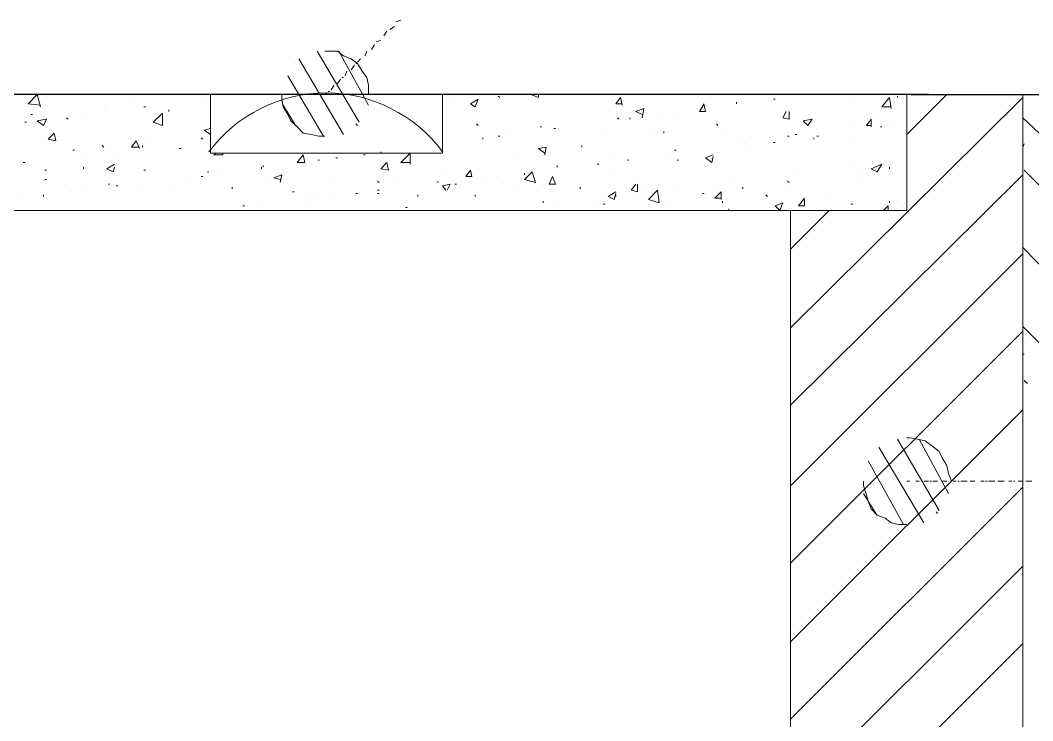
# Model space of a CAD drawing. Header units: millimetres. Extents: x 3240 to 3412, y 1366 to 1426.
# Drawn here: x 3297.385 to 3299.55, y 1379.694 to 1381.192 of the extents above; entities that cross this region are included whole.
import ezdxf

# ---------------------------------------------------------------- set-up
doc = ezdxf.new("R2010")
doc.units = ezdxf.units.MM

msp = doc.modelspace()

# ---------------------------------------------------------------- linework, layer by layer
at = {"color": 7, "linetype": 'Continuous', "lineweight": 5, "true_color": 0x000007}
for points in [[(3298.1758, 1381.1726), (3298.1857, 1381.1792), (3298.1857, 1381.1792)], [(3298.189, 1381.1891), (3298.1989, 1381.1924), (3298.1989, 1381.1924)], [(3298.1625, 1381.1594), (3298.1692, 1381.1693), (3298.1692, 1381.1693)], [(3298.1361, 1381.1296), (3298.1427, 1381.1395), (3298.1427, 1381.1395)], [(3298.146, 1381.1461), (3298.1559, 1381.1494), (3298.1559, 1381.1494)], [(3298.0765, 1380.9477), (3297.9806, 1381.1097), (3297.9806, 1381.1097)], [(3298.1096, 1380.9741), (3298.0203, 1381.1263), (3298.0203, 1381.1263)], [(3298.1295, 1381.0337), (3298.1295, 1381.0535), (3298.1262, 1381.07), (3298.1162, 1381.0833), (3298.1063, 1381.0998), (3298.0931, 1381.1097), (3298.0765, 1381.1164), (3298.0633, 1381.1263), (3298.0402, 1381.1263), (3298.0368, 1381.1263)], [(3298.1295, 1381.0105), (3298.0666, 1381.1263), (3298.0666, 1381.1263)], [(3298.1063, 1381.1031), (3298.1129, 1381.1097), (3298.1129, 1381.1097)], [(3298.1228, 1381.1164), (3298.1262, 1381.1263), (3298.1262, 1381.1263)], [(3298.0931, 1381.0866), (3298.0997, 1381.0965), (3298.0997, 1381.0965)], [(3298.1063, 1381.0998), (3298.103, 1381.0998), (3298.103, 1381.0998)], [(3298.0335, 1380.9443), (3297.9575, 1381.0734), (3297.9575, 1381.0734)], [(3298.0633, 1381.0568), (3298.0699, 1381.0667), (3298.0699, 1381.0667)], [(3298.0765, 1381.07), (3298.0732, 1381.07), (3298.0732, 1381.07)], [(3298.0798, 1381.0734), (3298.0832, 1381.0833), (3298.0832, 1381.0833)], [(3298.0501, 1381.0436), (3298.0567, 1381.0535), (3298.0567, 1381.0535)], [(3297.4018, 1381.0138), (3297.4216, 1381.0337), (3297.4216, 1381.0337)], [(3297.4282, 1381.0072), (3297.4216, 1381.0337), (3297.4216, 1381.0337)], [(3297.9442, 1381.0337), (3297.9442, 1381.0237), (3297.9475, 1381.0072), (3297.9575, 1380.9907), (3297.9641, 1380.9774), (3297.9773, 1380.9642), (3297.9905, 1380.951), (3298.0071, 1380.9477), (3298.0236, 1380.9443), (3298.0368, 1380.9443)], [(3298.0368, 1381.0337), (3298.0402, 1381.037), (3298.0402, 1381.037)], [(3298.0468, 1381.0403), (3298.0435, 1381.0403), (3298.0435, 1381.0403)], [(3298.3478, 1381.0138), (3298.3643, 1381.0237), (3298.3643, 1381.0237)], [(3298.3577, 1381.0072), (3298.3643, 1381.0237), (3298.3643, 1381.0237)], [(3298.4106, 1381.027), (3298.4073, 1381.0303), (3298.4073, 1381.0303)], [(3298.4768, 1381.0337), (3298.4801, 1381.0337), (3298.4801, 1381.0337)], [(3298.4768, 1381.0337), (3298.4933, 1381.027), (3298.4933, 1381.027)], [(3298.4933, 1381.027), (3298.4933, 1381.0337), (3298.4933, 1381.0337)], [(3298.6587, 1381.0138), (3298.6686, 1381.027), (3298.6686, 1381.027)], [(3298.6719, 1381.0105), (3298.6686, 1381.027), (3298.6686, 1381.027)], [(3298.9994, 1381.0237), (3298.9961, 1381.0237), (3298.9961, 1381.0237)], [(3299.0325, 1380.5342), (3299.5287, 1381.027), (3299.5287, 1381.027)], [(3299.0457, 1381.0337), (3299.0424, 1381.0337), (3299.0424, 1381.0337)], [(3299.2277, 1381.0072), (3299.2442, 1381.027), (3299.2442, 1381.027)], [(3299.2475, 1381.0039), (3299.2442, 1381.027), (3299.2442, 1381.027)], [(3299.2607, 1381.027), (3299.2607, 1381.0303), (3299.2607, 1381.0303)], [(3299.2806, 1380.9477), (3299.3666, 1381.0337), (3299.3666, 1381.0337)], [(3297.4018, 1381.0138), (3297.4282, 1381.0105), (3297.4282, 1381.0105)], [(3297.6531, 1381.0072), (3297.6498, 1381.0072), (3297.6498, 1381.0072)], [(3297.974, 1380.9675), (3297.9475, 1381.0105), (3297.9475, 1381.0105)], [(3298.3478, 1381.0138), (3298.3577, 1381.0072), (3298.3577, 1381.0072)], [(3298.6587, 1381.0138), (3298.6719, 1381.0138), (3298.6719, 1381.0138)], [(3298.7017, 1380.9973), (3298.7183, 1381.0039), (3298.7183, 1381.0039)], [(3298.7149, 1380.984), (3298.7183, 1381.0039), (3298.7183, 1381.0039)], [(3298.8373, 1380.9973), (3298.8473, 1381.0138), (3298.8473, 1381.0138)], [(3298.8506, 1380.9973), (3298.8473, 1381.0105), (3298.8473, 1381.0105)], [(3298.9167, 1381.0138), (3298.9167, 1381.0171), (3298.9167, 1381.0171)], [(3299.2277, 1381.0072), (3299.2475, 1381.0072), (3299.2475, 1381.0072)], [(3297.4117, 1380.9907), (3297.4084, 1380.9907), (3297.4084, 1380.9907)], [(3297.4216, 1380.9774), (3297.4414, 1380.9807), (3297.4414, 1380.9807)], [(3297.4348, 1380.9675), (3297.4414, 1380.9807), (3297.4414, 1380.9807)], [(3297.4878, 1380.9807), (3297.4844, 1380.984), (3297.4844, 1380.984)], [(3297.6697, 1380.9741), (3297.6895, 1380.994), (3297.6895, 1380.994)], [(3297.6895, 1380.9675), (3297.6895, 1380.9907), (3297.6895, 1380.9907)], [(3297.7028, 1380.9973), (3297.7028, 1381.0006), (3297.7028, 1381.0006)], [(3298.6653, 1380.9807), (3298.662, 1380.984), (3298.662, 1380.984)], [(3298.6885, 1380.9807), (3298.6885, 1380.984), (3298.6885, 1380.984)], [(3298.7017, 1380.9973), (3298.7149, 1380.9907), (3298.7149, 1380.9907)], [(3298.8373, 1380.9973), (3298.8506, 1380.9973), (3298.8506, 1380.9973)], [(3299.016, 1380.984), (3299.0226, 1380.9973), (3299.0226, 1380.9973)], [(3299.016, 1380.984), (3299.0292, 1380.9807), (3299.0292, 1380.9807)], [(3299.0292, 1380.9807), (3299.0292, 1380.9973), (3299.0292, 1380.9973)], [(3299.059, 1380.9774), (3299.0788, 1380.9807), (3299.0788, 1380.9807)], [(3299.0689, 1380.9675), (3299.0788, 1380.9807), (3299.0788, 1380.9807)], [(3299.1946, 1380.9675), (3299.2045, 1380.9807), (3299.2045, 1380.9807)], [(3299.2045, 1380.9642), (3299.2045, 1380.9807), (3299.2045, 1380.9807)], [(3299.5882, 1380.9278), (3299.5287, 1380.984), (3299.5287, 1380.984)], [(3297.3984, 1380.9741), (3297.3951, 1380.9741), (3297.3951, 1380.9741)], [(3297.4216, 1380.9774), (3297.4348, 1380.9675), (3297.4348, 1380.9675)], [(3297.6697, 1380.9741), (3297.6895, 1380.9675), (3297.6895, 1380.9675)], [(3297.7788, 1380.9576), (3297.7921, 1380.9609), (3297.7921, 1380.9609)], [(3298.1063, 1380.9675), (3298.103, 1380.9708), (3298.103, 1380.9708)], [(3298.3643, 1380.9675), (3298.361, 1380.9708), (3298.361, 1380.9708)], [(3298.4999, 1380.9642), (3298.4966, 1380.9642), (3298.4966, 1380.9642)], [(3298.5297, 1380.9609), (3298.5264, 1380.9609), (3298.5264, 1380.9609)], [(3298.877, 1380.9675), (3298.8737, 1380.9708), (3298.8737, 1380.9708)], [(3299.059, 1380.9774), (3299.0689, 1380.9675), (3299.0689, 1380.9675)], [(3299.1946, 1380.9675), (3299.2045, 1380.9675), (3299.2045, 1380.9675)], [(3299.2277, 1380.9642), (3299.2243, 1380.9642), (3299.2243, 1380.9642)], [(3297.4448, 1380.9377), (3297.458, 1380.951), (3297.458, 1380.951)], [(3297.4448, 1380.9377), (3297.4613, 1380.9344), (3297.4613, 1380.9344)], [(3297.4613, 1380.9344), (3297.458, 1380.951), (3297.458, 1380.951)], [(3297.7755, 1380.9377), (3297.7722, 1380.941), (3297.7722, 1380.941)], [(3297.7788, 1380.9576), (3297.7921, 1380.9477), (3297.7921, 1380.9477)], [(3298.3742, 1380.9377), (3298.3742, 1380.941), (3298.3742, 1380.941)], [(3298.4106, 1380.9443), (3298.4073, 1380.9443), (3298.4073, 1380.9443)], [(3298.7613, 1380.951), (3298.7613, 1380.9543), (3298.7613, 1380.9543)], [(3299.0292, 1380.9443), (3299.0259, 1380.9443), (3299.0259, 1380.9443)], [(3299.0457, 1380.9477), (3299.0424, 1380.9477), (3299.0424, 1380.9477)], [(3299.0821, 1380.9377), (3299.0821, 1380.941), (3299.0821, 1380.941)], [(3299.092, 1380.9443), (3299.0887, 1380.9443), (3299.0887, 1380.9443)], [(3297.501, 1380.9146), (3297.4977, 1380.9146), (3297.4977, 1380.9146)], [(3297.5638, 1380.9212), (3297.5605, 1380.9245), (3297.5605, 1380.9245)], [(3297.6234, 1380.9212), (3297.6333, 1380.9344), (3297.6333, 1380.9344)], [(3297.6234, 1380.9212), (3297.6399, 1380.9212), (3297.6399, 1380.9212)], [(3297.6399, 1380.9179), (3297.6333, 1380.9344), (3297.6333, 1380.9344)], [(3297.6465, 1380.9212), (3297.6465, 1380.9245), (3297.6465, 1380.9245)], [(3297.7292, 1380.9179), (3297.7259, 1380.9179), (3297.7259, 1380.9179)], [(3298.4933, 1380.9179), (3298.5099, 1380.9212), (3298.5099, 1380.9212)], [(3298.4933, 1380.9179), (3298.5066, 1380.908), (3298.5066, 1380.908)], [(3298.5066, 1380.9047), (3298.5099, 1380.9212), (3298.5099, 1380.9212)], [(3298.5859, 1380.9212), (3298.5859, 1380.9245), (3298.5859, 1380.9245)], [(3298.7877, 1380.9146), (3298.7844, 1380.9146), (3298.7844, 1380.9146)], [(3298.9994, 1380.9311), (3298.9961, 1380.9311), (3298.9961, 1380.9311)], [(3299.5287, 1380.9212), (3299.532, 1380.9278), (3299.532, 1380.9278)], [(3297.7987, 1380.9047), (3297.8053, 1380.908), (3297.8053, 1380.908)], [(3297.7987, 1380.9047), (3297.8185, 1380.9047), (3297.8185, 1380.9047)], [(3297.8185, 1380.9047), (3297.8185, 1380.908), (3297.8185, 1380.908)], [(3297.9773, 1380.8881), (3297.9905, 1380.9047), (3297.9905, 1380.9047)], [(3297.9938, 1380.8881), (3297.9905, 1380.9047), (3297.9905, 1380.9047)], [(3298.0236, 1380.8914), (3298.0236, 1380.8947), (3298.0236, 1380.8947)], [(3298.0633, 1380.898), (3298.06, 1380.898), (3298.06, 1380.898)], [(3298.1228, 1380.9047), (3298.1195, 1380.9047), (3298.1195, 1380.9047)], [(3298.1559, 1380.908), (3298.1559, 1380.9113), (3298.1559, 1380.9113)], [(3298.1989, 1380.8881), (3298.2188, 1380.908), (3298.2188, 1380.908)], [(3298.2188, 1380.8848), (3298.2188, 1380.908), (3298.2188, 1380.908)], [(3298.6852, 1380.8914), (3298.6852, 1380.8947), (3298.6852, 1380.8947)], [(3298.791, 1380.8914), (3298.791, 1380.8947), (3298.791, 1380.8947)], [(3298.8506, 1380.898), (3298.8671, 1380.9047), (3298.8671, 1380.9047)], [(3298.8506, 1380.898), (3298.8638, 1380.8881), (3298.8638, 1380.8881)], [(3298.8638, 1380.8881), (3298.8671, 1380.9013), (3298.8671, 1380.9013)], [(3297.3951, 1380.8881), (3297.3918, 1380.8881), (3297.3918, 1380.8881)], [(3297.4414, 1380.8716), (3297.4381, 1380.8716), (3297.4381, 1380.8716)], [(3297.5208, 1380.8749), (3297.5208, 1380.8782), (3297.5208, 1380.8782)], [(3297.5704, 1380.8749), (3297.587, 1380.8848), (3297.587, 1380.8848)], [(3297.5704, 1380.8749), (3297.5837, 1380.8683), (3297.5837, 1380.8683)], [(3297.5837, 1380.8683), (3297.587, 1380.8782), (3297.587, 1380.8782)], [(3297.6531, 1380.8716), (3297.6498, 1380.8716), (3297.6498, 1380.8716)], [(3297.9012, 1380.8749), (3297.9012, 1380.8782), (3297.9012, 1380.8782)], [(3297.9045, 1380.8782), (3297.9045, 1380.8815), (3297.9045, 1380.8815)], [(3297.9773, 1380.8881), (3297.9938, 1380.8881), (3297.9938, 1380.8881)], [(3298.1559, 1380.8749), (3298.1692, 1380.8881), (3298.1692, 1380.8881)], [(3298.1559, 1380.8749), (3298.1725, 1380.8716), (3298.1725, 1380.8716)], [(3298.1725, 1380.8716), (3298.1692, 1380.8881), (3298.1692, 1380.8881)], [(3298.1989, 1380.8881), (3298.2188, 1380.8881), (3298.2188, 1380.8881)], [(3298.3379, 1380.8583), (3298.3478, 1380.8716), (3298.3478, 1380.8716)], [(3298.3511, 1380.8583), (3298.3478, 1380.8716), (3298.3478, 1380.8716)], [(3298.533, 1380.8782), (3298.533, 1380.8815), (3298.533, 1380.8815)], [(3298.6223, 1380.8848), (3298.619, 1380.8848), (3298.619, 1380.8848)], [(3299.2045, 1380.8749), (3299.2277, 1380.8848), (3299.2277, 1380.8848)], [(3299.2045, 1380.8749), (3299.2177, 1380.8683), (3299.2177, 1380.8683)], [(3299.2177, 1380.8683), (3299.2277, 1380.8848), (3299.2277, 1380.8848)], [(3299.2442, 1380.8749), (3299.2442, 1380.8782), (3299.2442, 1380.8782)], [(3299.7569, 1380.6466), (3299.532, 1380.8716), (3299.532, 1380.8716)], [(3297.4414, 1380.8517), (3297.4381, 1380.8517), (3297.4381, 1380.8517)], [(3297.7755, 1380.8583), (3297.7722, 1380.8583), (3297.7722, 1380.8583)], [(3297.7888, 1380.8683), (3297.7855, 1380.8683), (3297.7855, 1380.8683)], [(3297.9277, 1380.855), (3297.9442, 1380.8617), (3297.9442, 1380.8617)], [(3297.9277, 1380.855), (3297.9409, 1380.8517), (3297.9409, 1380.8517)], [(3297.9409, 1380.8451), (3297.9442, 1380.8617), (3297.9442, 1380.8617)], [(3298.3379, 1380.8583), (3298.3511, 1380.8583), (3298.3511, 1380.8583)], [(3298.4636, 1380.8517), (3298.4801, 1380.8683), (3298.4801, 1380.8683)], [(3298.4636, 1380.8617), (3298.4636, 1380.865), (3298.4636, 1380.865)], [(3298.4636, 1380.8517), (3298.4867, 1380.8451), (3298.4867, 1380.8451)], [(3298.4867, 1380.8451), (3298.4801, 1380.8683), (3298.4801, 1380.8683)], [(3298.5165, 1380.8418), (3298.5231, 1380.8583), (3298.5231, 1380.8583)], [(3298.5297, 1380.8418), (3298.5231, 1380.8583), (3298.5231, 1380.8583)], [(3299.0325, 1380.3688), (3299.5287, 1380.8617), (3299.5287, 1380.8617)], [(3297.5771, 1380.8418), (3297.5738, 1380.8418), (3297.5738, 1380.8418)], [(3297.5936, 1380.8385), (3297.5903, 1380.8385), (3297.5903, 1380.8385)], [(3297.8384, 1380.8319), (3297.8384, 1380.8352), (3297.8384, 1380.8352)], [(3298.1526, 1380.8451), (3298.1493, 1380.8484), (3298.1493, 1380.8484)], [(3298.1526, 1380.8286), (3298.1493, 1380.8286), (3298.1493, 1380.8286)], [(3298.2783, 1380.8451), (3298.2783, 1380.8484), (3298.2783, 1380.8484)], [(3298.2882, 1380.8385), (3298.3048, 1380.8418), (3298.3048, 1380.8418)], [(3298.2882, 1380.8385), (3298.2949, 1380.8286), (3298.2949, 1380.8286)], [(3298.2982, 1380.8286), (3298.3048, 1380.8418), (3298.3048, 1380.8418)], [(3298.318, 1380.8418), (3298.3147, 1380.8418), (3298.3147, 1380.8418)], [(3298.5165, 1380.8418), (3298.5297, 1380.8418), (3298.5297, 1380.8418)], [(3298.5826, 1380.8319), (3298.5826, 1380.8352), (3298.5826, 1380.8352)], [(3298.6918, 1380.8286), (3298.7017, 1380.8418), (3298.7017, 1380.8418)], [(3298.6918, 1380.8286), (3298.705, 1380.8253), (3298.705, 1380.8253)], [(3298.705, 1380.8253), (3298.705, 1380.8418), (3298.705, 1380.8418)], [(3298.7282, 1380.8087), (3298.748, 1380.8286), (3298.748, 1380.8286)], [(3298.7513, 1380.8021), (3298.748, 1380.8286), (3298.748, 1380.8286)], [(3298.93, 1380.8319), (3298.93, 1380.8352), (3298.93, 1380.8352)], [(3299.0292, 1380.8451), (3299.0259, 1380.8484), (3299.0259, 1380.8484)], [(3297.4348, 1380.8153), (3297.4348, 1380.8187), (3297.4348, 1380.8187)], [(3297.9707, 1380.8253), (3297.9674, 1380.8253), (3297.9674, 1380.8253)], [(3298.1063, 1380.822), (3298.103, 1380.822), (3298.103, 1380.822)], [(3298.1526, 1380.822), (3298.1493, 1380.822), (3298.1493, 1380.822)], [(3298.2353, 1380.8153), (3298.2353, 1380.8187), (3298.2353, 1380.8187)], [(3298.3577, 1380.8153), (3298.3577, 1380.8187), (3298.3577, 1380.8187)], [(3298.6422, 1380.8153), (3298.6587, 1380.8253), (3298.6587, 1380.8253)], [(3298.6422, 1380.8153), (3298.6554, 1380.8087), (3298.6554, 1380.8087)], [(3298.6554, 1380.8087), (3298.6587, 1380.822), (3298.6587, 1380.822)], [(3298.6587, 1380.8153), (3298.6587, 1380.8187), (3298.6587, 1380.8187)], [(3298.7282, 1380.8087), (3298.7513, 1380.8021), (3298.7513, 1380.8021)], [(3298.8473, 1380.822), (3298.8439, 1380.822), (3298.8439, 1380.822)], [(3298.8704, 1380.812), (3298.8836, 1380.8253), (3298.8836, 1380.8253)], [(3298.8704, 1380.812), (3298.8836, 1380.812), (3298.8836, 1380.812)], [(3298.8836, 1380.8087), (3298.8836, 1380.8253), (3298.8836, 1380.8253)], [(3298.9829, 1380.8153), (3298.9796, 1380.8187), (3298.9796, 1380.8187)], [(3299.049, 1380.7955), (3299.0623, 1380.812), (3299.0623, 1380.812)], [(3299.0623, 1380.7955), (3299.0623, 1380.8087), (3299.0623, 1380.8087)], [(3297.8648, 1380.7955), (3297.8615, 1380.7955), (3297.8615, 1380.7955)], [(3298.2122, 1380.7922), (3298.2089, 1380.7922), (3298.2089, 1380.7922)], [(3298.5032, 1380.8021), (3298.5032, 1380.8054), (3298.5032, 1380.8054)], [(3298.6356, 1380.7988), (3298.6322, 1380.7988), (3298.6322, 1380.7988)], [(3298.887, 1380.8021), (3298.887, 1380.8054), (3298.887, 1380.8054)], [(3298.9002, 1380.7856), (3298.9002, 1380.7889), (3298.9002, 1380.7889)], [(3298.9994, 1380.7955), (3299.016, 1380.8021), (3299.016, 1380.8021)], [(3298.9994, 1380.7955), (3299.0093, 1380.7856), (3299.0093, 1380.7856)], [(3299.0093, 1380.7856), (3299.016, 1380.8021), (3299.016, 1380.8021)], [(3299.0093, 1380.7856), (3299.016, 1380.7856), (3299.016, 1380.7856)], [(3299.0325, 1380.7029), (3299.1152, 1380.7856), (3299.1152, 1380.7856)], [(3299.049, 1380.7955), (3299.0623, 1380.7955), (3299.0623, 1380.7955)], [(3299.1648, 1380.7988), (3299.1615, 1380.7988), (3299.1615, 1380.7988)], [(3299.231, 1380.7856), (3299.2409, 1380.7955), (3299.2409, 1380.7955)], [(3299.2409, 1380.7856), (3299.2409, 1380.7955), (3299.2409, 1380.7955)], [(3299.2442, 1380.8021), (3299.2442, 1380.8054), (3299.2442, 1380.8054)], [(3299.6709, 1380.5606), (3299.5287, 1380.7062), (3299.5287, 1380.7062)], [(3299.0325, 1380.1968), (3299.5287, 1380.693), (3299.5287, 1380.693)], [(3299.0325, 1380.0314), (3299.5287, 1380.5276), (3299.5287, 1380.5276)], [(3299.5882, 1380.4779), (3299.5287, 1380.5375), (3299.5287, 1380.5375)], [(3299.5287, 1380.4779), (3299.532, 1380.4779), (3299.532, 1380.4779)], [(3299.5386, 1380.4151), (3299.532, 1380.4217), (3299.532, 1380.4217)], [(3299.0325, 1379.8627), (3299.5287, 1380.3589), (3299.5287, 1380.3589)], [(3299.35, 1380.1439), (3299.2607, 1380.296), (3299.2607, 1380.296)], [(3299.3765, 1380.2067), (3299.3699, 1380.2232), (3299.3666, 1380.2398), (3299.3567, 1380.2563), (3299.35, 1380.2696), (3299.3335, 1380.2828), (3299.3203, 1380.2927), (3299.3037, 1380.296), (3299.2872, 1380.2993), (3299.2806, 1380.2993)], [(3299.3699, 1380.1802), (3299.307, 1380.296), (3299.307, 1380.296)], [(3299.317, 1380.1174), (3299.221, 1380.2795), (3299.221, 1380.2795)], [(3299.274, 1380.1141), (3299.1979, 1380.2497), (3299.1979, 1380.2497)], [(3299.188, 1380.2067), (3299.188, 1380.1968), (3299.1946, 1380.1769), (3299.1979, 1380.1637), (3299.2045, 1380.1472), (3299.2177, 1380.1339), (3299.2343, 1380.1273), (3299.2475, 1380.1174), (3299.264, 1380.1141), (3299.2806, 1380.1141)], [(3299.2806, 1380.2067), (3299.2872, 1380.2067), (3299.2872, 1380.2067)], [(3299.3004, 1380.2067), (3299.307, 1380.2067), (3299.307, 1380.2067)], [(3299.317, 1380.2067), (3299.3269, 1380.2067), (3299.3269, 1380.2067)], [(3299.3335, 1380.2067), (3299.3302, 1380.2067), (3299.3302, 1380.2067)], [(3299.3368, 1380.2067), (3299.3467, 1380.2067), (3299.3467, 1380.2067)], [(3299.3567, 1380.2067), (3299.3666, 1380.2067), (3299.3666, 1380.2067)], [(3299.3798, 1380.2067), (3299.3864, 1380.2067), (3299.3864, 1380.2067)], [(3299.393, 1380.2067), (3299.3897, 1380.2067), (3299.3897, 1380.2067)], [(3299.3964, 1380.2067), (3299.4096, 1380.2067), (3299.4096, 1380.2067)], [(3299.4162, 1380.2067), (3299.4261, 1380.2067), (3299.4261, 1380.2067)], [(3299.4394, 1380.2067), (3299.446, 1380.2067), (3299.446, 1380.2067)], [(3299.4526, 1380.2067), (3299.4493, 1380.2067), (3299.4493, 1380.2067)], [(3299.4559, 1380.2067), (3299.4691, 1380.2067), (3299.4691, 1380.2067)], [(3299.4757, 1380.2067), (3299.489, 1380.2067), (3299.489, 1380.2067)], [(3299.4989, 1380.2067), (3299.5055, 1380.2067), (3299.5055, 1380.2067)], [(3299.5121, 1380.2067), (3299.5088, 1380.2067), (3299.5088, 1380.2067)], [(3299.5187, 1380.2067), (3299.5287, 1380.2067), (3299.5287, 1380.2067)], [(3299.5353, 1380.2067), (3299.5485, 1380.2067), (3299.5485, 1380.2067)], [(3299.0325, 1379.6973), (3299.5287, 1380.1935), (3299.5287, 1380.1935)], [(3299.2144, 1380.1372), (3299.188, 1380.1802), (3299.188, 1380.1802)], [(3299.3467, 1380.1372), (3299.3434, 1380.1406), (3299.3434, 1380.1406)], [(3299.0325, 1379.5286), (3299.5287, 1380.0248), (3299.5287, 1380.0248)], [(3299.0325, 1379.3632), (3299.5287, 1379.8594), (3299.5287, 1379.8594)]]:
    msp.add_lwpolyline(points, dxfattribs=at)
for points in [[(3298.189, 1381.1858), (3298.189, 1381.1858)], [(3298.1592, 1381.156), (3298.1592, 1381.156)], [(3298.1725, 1381.1693), (3298.1725, 1381.1693)], [(3298.146, 1381.1428), (3298.146, 1381.1428)], [(3298.1162, 1381.113), (3298.1162, 1381.113)], [(3298.1295, 1381.1263), (3298.1295, 1381.1263)], [(3297.974, 1381.0998), (3297.974, 1381.0998)], [(3298.0865, 1381.0833), (3298.0865, 1381.0833)], [(3297.7193, 1381.0337), (3297.7193, 1381.0337)], [(3297.7788, 1381.0337), (3297.7788, 1381.0337)], [(3297.7788, 1381.0237), (3297.7788, 1381.0237)], [(3299.0623, 1381.0337), (3299.0623, 1381.0337)], [(3297.4348, 1381.0105), (3297.4348, 1381.0105)], [(3297.5671, 1381.0105), (3297.5671, 1381.0105)], [(3297.5704, 1381.0039), (3297.5704, 1381.0039)], [(3297.6267, 1381.0204), (3297.6267, 1381.0204)], [(3297.6333, 1381.0072), (3297.6333, 1381.0072)], [(3298.3081, 1381.0204), (3298.3081, 1381.0204)], [(3298.8406, 1381.0039), (3298.8406, 1381.0039)], [(3299.1681, 1381.0204), (3299.1681, 1381.0204)], [(3297.5241, 1380.9907), (3297.5241, 1380.9907)], [(3298.748, 1380.9907), (3298.748, 1380.9907)], [(3298.791, 1380.994), (3298.791, 1380.994)], [(3299.0226, 1380.994), (3299.0226, 1380.994)], [(3298.5363, 1380.9609), (3298.5363, 1380.9609)], [(3298.6289, 1380.9609), (3298.6289, 1380.9609)], [(3299.1681, 1380.9642), (3299.1681, 1380.9642)], [(3299.2475, 1380.9642), (3299.2475, 1380.9642)], [(3298.4338, 1380.9477), (3298.4338, 1380.9477)], [(3298.7315, 1380.9477), (3298.7315, 1380.9477)], [(3298.8969, 1380.9477), (3298.8969, 1380.9477)], [(3297.6565, 1380.9344), (3297.6565, 1380.9344)], [(3298.9167, 1380.9311), (3298.9167, 1380.9311)], [(3298.9333, 1380.9278), (3298.9333, 1380.9278)], [(3298.9333, 1380.9179), (3298.9333, 1380.9179)], [(3299.1582, 1380.9344), (3299.1582, 1380.9344)], [(3297.5208, 1380.9047), (3297.5208, 1380.9047)], [(3297.5837, 1380.898), (3297.5837, 1380.898)], [(3298.4437, 1380.898), (3298.4437, 1380.898)], [(3298.6587, 1380.898), (3298.6587, 1380.898)], [(3298.7778, 1380.9047), (3298.7778, 1380.9047)], [(3297.3885, 1380.8848), (3297.3885, 1380.8848)], [(3298.2949, 1380.8716), (3298.2949, 1380.8716)], [(3299.1681, 1380.8848), (3299.1681, 1380.8848)], [(3297.7491, 1380.8583), (3297.7491, 1380.8583)], [(3297.8086, 1380.8683), (3297.8086, 1380.8683)], [(3297.9178, 1380.8583), (3297.9178, 1380.8583)], [(3298.0501, 1380.855), (3298.0501, 1380.855)], [(3298.1857, 1380.8517), (3298.1857, 1380.8517)], [(3298.3709, 1380.8517), (3298.3709, 1380.8517)], [(3298.404, 1380.8583), (3298.404, 1380.8583)], [(3298.6455, 1380.8683), (3298.6455, 1380.8683)], [(3298.9134, 1380.8517), (3298.9134, 1380.8517)], [(3299.0391, 1380.8683), (3299.0391, 1380.8683)], [(3299.1747, 1380.855), (3299.1747, 1380.855)], [(3299.1847, 1380.8683), (3299.1847, 1380.8683)], [(3297.6432, 1380.8385), (3297.6432, 1380.8385)], [(3297.7061, 1380.8385), (3297.7061, 1380.8385)], [(3298.3081, 1380.8418), (3298.3081, 1380.8418)], [(3298.447, 1380.8385), (3298.447, 1380.8385)], [(3298.5032, 1380.8418), (3298.5032, 1380.8418)], [(3298.7811, 1380.8286), (3298.7811, 1380.8286)], [(3299.0325, 1380.8286), (3299.0325, 1380.8286)], [(3297.3885, 1380.8087), (3297.3885, 1380.8087)], [(3297.4944, 1380.8253), (3297.4944, 1380.8253)], [(3297.5208, 1380.8253), (3297.5208, 1380.8253)], [(3298.0071, 1380.822), (3298.0071, 1380.822)], [(3298.0236, 1380.8087), (3298.0236, 1380.8087)], [(3298.0567, 1380.8087), (3298.0567, 1380.8087)], [(3298.3676, 1380.812), (3298.3676, 1380.812)], [(3298.7149, 1380.8253), (3298.7149, 1380.8253)], [(3298.7149, 1380.8087), (3298.7149, 1380.8087)], [(3298.8704, 1380.8253), (3298.8704, 1380.8253)], [(3299.1119, 1380.8087), (3299.1119, 1380.8087)], [(3297.8979, 1380.7922), (3297.8979, 1380.7922)], [(3297.9938, 1380.7988), (3297.9938, 1380.7988)], [(3298.533, 1380.7955), (3298.533, 1380.7955)], [(3298.6157, 1380.7955), (3298.6157, 1380.7955)], [(3298.7646, 1380.7955), (3298.7646, 1380.7955)], [(3299.274, 1380.7922), (3299.274, 1380.7922)], [(3299.2144, 1380.2696), (3299.2144, 1380.2696)], [(3299.2905, 1380.2067), (3299.2905, 1380.2067)], [(3299.3103, 1380.2067), (3299.3103, 1380.2067)], [(3299.3533, 1380.2067), (3299.3533, 1380.2067)], [(3299.3699, 1380.2067), (3299.3699, 1380.2067)], [(3299.4129, 1380.2067), (3299.4129, 1380.2067)], [(3299.4327, 1380.2067), (3299.4327, 1380.2067)], [(3299.4724, 1380.2067), (3299.4724, 1380.2067)], [(3299.4923, 1380.2067), (3299.4923, 1380.2067)], [(3299.532, 1380.2067), (3299.532, 1380.2067)]]:
    msp.add_lwpolyline(points, close=True, dxfattribs=at)
at = {"color": 7, "linetype": 'Continuous', "lineweight": -2, "true_color": 0x000007}
msp.add_lwpolyline([(3299.3269, 1381.0337), (3294.084, 1381.0337), (3294.084, 1381.0337)], dxfattribs=at)
at = {"color": 7, "linetype": 'Continuous', "lineweight": 13, "true_color": 0x000007}
for points in [[(3296.7964, 1381.0337), (3297.7921, 1381.0337), (3297.7921, 1381.0337)], [(3297.7921, 1380.908), (3297.7921, 1381.0337), (3297.7921, 1381.0337)], [(3297.7921, 1380.908), (3298.2882, 1380.908), (3298.2882, 1381.0337)], [(3298.2882, 1381.0337), (3299.2806, 1381.0337), (3299.2806, 1381.0337)], [(3299.0325, 1380.7856), (3299.0325, 1379.0457), (3299.5287, 1379.0457), (3299.5287, 1381.0337)], [(3299.2806, 1380.7856), (3299.2806, 1381.0337), (3299.5287, 1381.0337)], [(3296.7964, 1380.7856), (3299.2806, 1380.7856), (3299.2806, 1380.7856)]]:
    msp.add_lwpolyline(points, dxfattribs=at)
at = {"color": 7, "linetype": 'Continuous', "lineweight": 25, "true_color": 0x000007}
msp.add_lwpolyline([(3299.2905, 1381.0337), (3300.7724, 1381.0337), (3300.7724, 1381.0337)], dxfattribs=at)
at = {"color": 30, "linetype": 'Continuous', "lineweight": 5, "true_color": 0x00001e}
msp.add_open_spline([(3298.2882, 1380.9113), (3298.2287, 1380.9907), (3298.1361, 1381.037), (3298.0402, 1381.037), (3298.0402, 1381.037), (3297.9409, 1381.037), (3297.8483, 1380.9907), (3297.7888, 1380.9113)], degree=3, knots=[0, 0, 0, 0, 0.125, 0.125, 0.125, 0.125001, 1, 1, 1, 1], dxfattribs=at)

doc.saveas('drawing.dxf')
